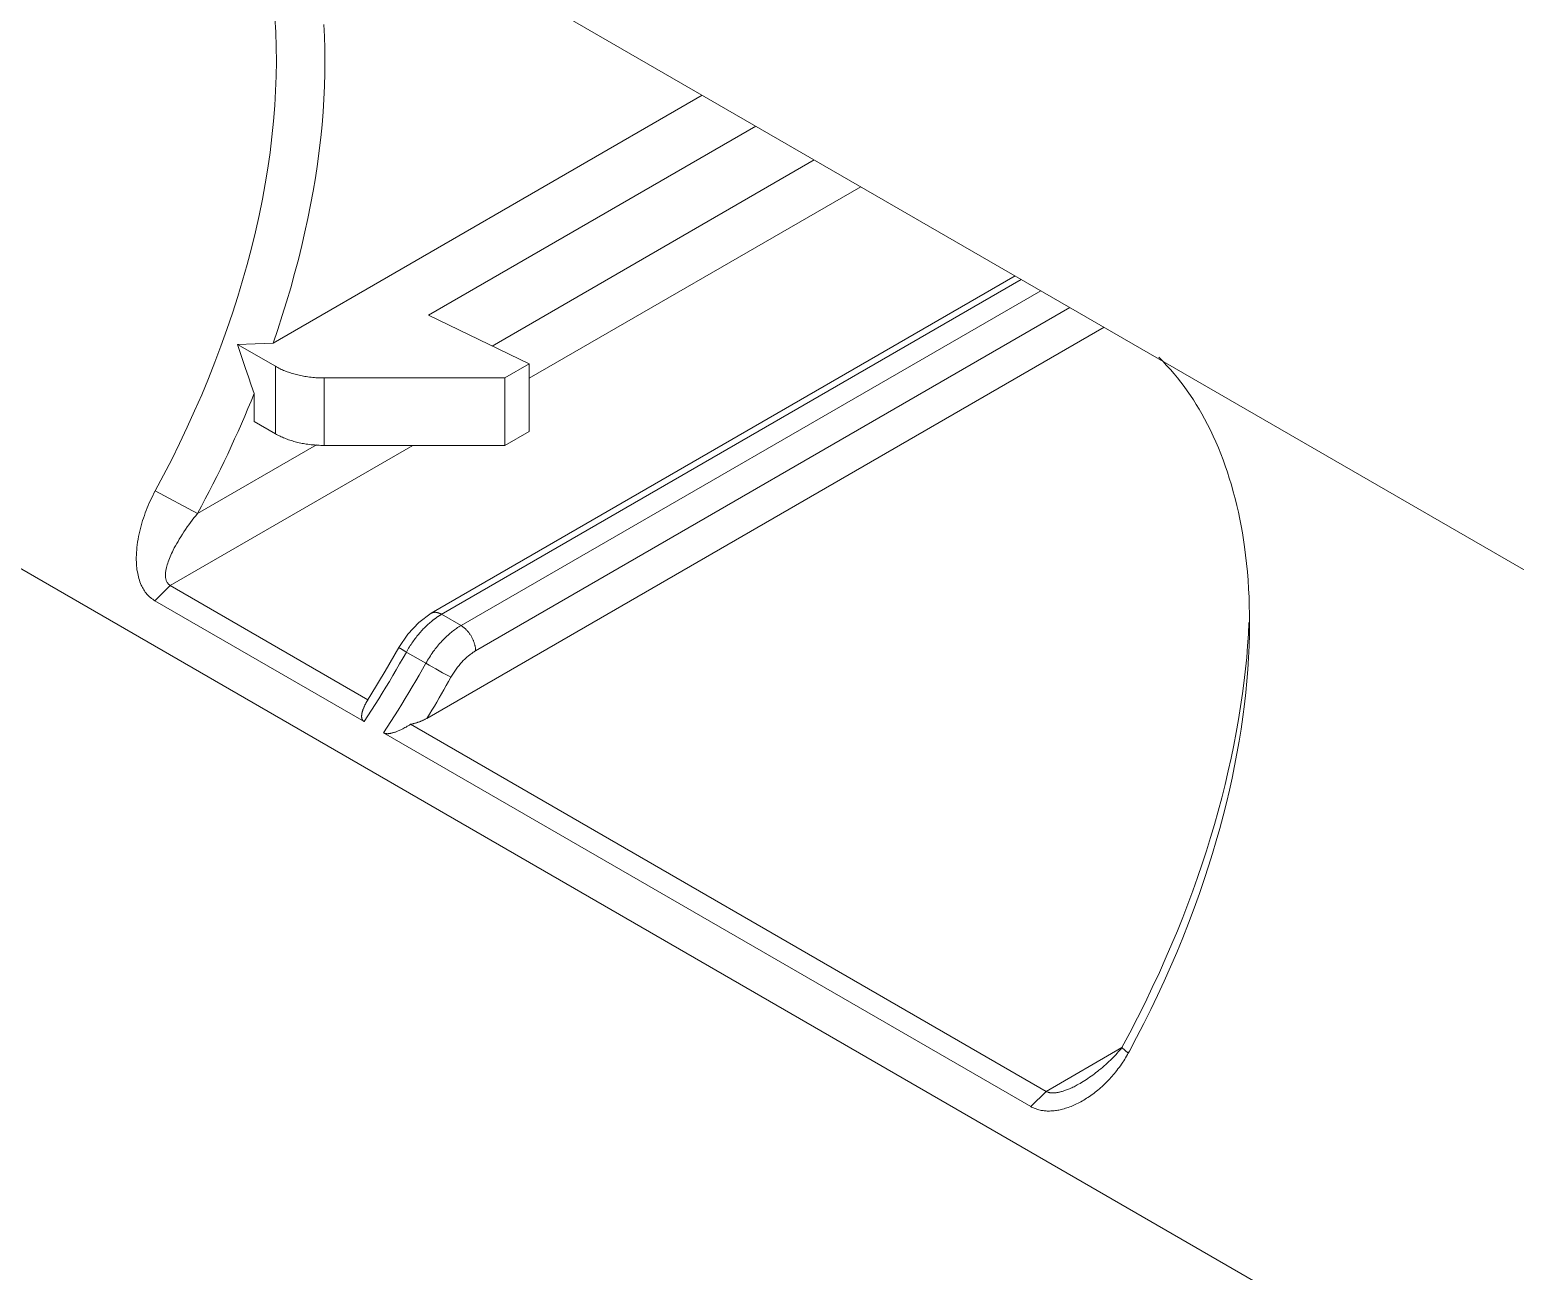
# Model space of a CAD drawing. Header units: inches. Extents: x 67578 to 72421, y -34894 to -31675.
# Drawn here: x 70241.16 to 70275.51, y -33261.54 to -33232.84 of the extents above; entities that cross this region are included whole.
import ezdxf

# ---------------------------------------------------------------- set-up
doc = ezdxf.new("R2010")
doc.units = ezdxf.units.IN
doc.header["$MEASUREMENT"] = 0

# ---------------------------------------------------------------- blocks, each defined once
blk = doc.blocks.new('ET200S')
at = {"lineweight": 0}
for p, q in [((53.842, 57.72), (0.026, 88.789)), ((43.528, 51.078), (0.026, 76.193)), ((30.473, 71.211), (24.236, 67.61)), ((31.251, 70.762), (26.496, 68.017)), ((32.1, 70.272), (27.419, 67.569)), ((27.957, 67.1), (32.775, 69.882)), ((35.021, 68.586), (26.534, 63.686)), ((35.109, 68.535), (26.678, 63.668)), ((35.391, 68.372), (26.967, 63.508)), ((26.496, 68.017), (27.957, 67.309)), ((35.816, 68.127), (27.179, 63.141)), ((36.311, 67.841), (26.471, 62.16)), ((24.27, 67.274), (23.718, 67.592)), ((24.27, 66.294), (24.27, 67.274)), ((27.957, 67.309), (27.603, 67.105)), ((27.957, 67.309), (27.957, 66.329)), ((24.977, 66.125), (24.977, 67.105)), ((27.603, 67.105), (24.977, 67.105)), ((27.603, 67.105), (27.603, 66.125)), ((23.962, 66.881), (23.962, 66.472)), ((24.27, 66.294), (23.962, 66.472)), ((27.957, 66.329), (27.603, 66.125)), ((22.742, 64.089), (26.267, 66.125)), ((23.137, 65.134), (24.867, 66.133)), ((27.603, 66.125), (24.977, 66.125)), ((23.137, 65.134), (22.522, 65.463)), ((22.742, 64.089), (22.518, 63.869)), ((22.742, 64.089), (25.614, 62.431)), ((22.518, 63.869), (25.559, 62.113)), ((26.352, 63.553), (26.194, 63.384)), ((26.534, 63.686), (26.352, 63.553)), ((26.684, 63.671), (26.967, 63.508)), ((26.194, 63.384), (26.064, 63.189)), ((26.064, 63.189), (25.865, 62.843)), ((26.08, 63.177), (26.078, 63.179)), ((26.083, 63.176), (26.08, 63.177)), ((26.088, 63.173), (26.083, 63.176)), ((26.111, 63.16), (26.088, 63.173)), ((26.156, 63.133), (26.135, 63.145)), ((26.456, 62.96), (26.156, 63.133)), ((25.865, 62.843), (25.657, 62.501)), ((25.657, 62.501), (25.619, 62.439)), ((26.233, 62.073), (35.47, 56.741)), ((25.842, 61.95), (35.246, 56.52)), ((35.47, 56.741), (36.572, 57.377)), ((36.572, 57.377), (36.664, 57.298)), ((36.664, 57.298), (36.679, 57.325)), ((35.47, 56.741), (35.246, 56.52))]:
    blk.add_line(p, q, dxfattribs=at)
for points in [[(22.522, 65.463), (22.644, 65.692), (22.762, 65.922), (22.877, 66.154), (22.988, 66.389), (23.095, 66.625), (23.198, 66.862), (23.296, 67.096), (23.389, 67.332), (23.478, 67.569), (23.564, 67.807), (23.645, 68.047), (23.722, 68.288), (23.792, 68.521), (23.858, 68.755), (23.92, 68.99), (23.978, 69.226), (24.031, 69.463), (24.08, 69.702), (24.121, 69.927), (24.158, 70.154), (24.191, 70.381), (24.219, 70.608), (24.242, 70.836), (24.261, 71.065), (24.273, 71.277), (24.281, 71.49), (24.283, 71.703), (24.281, 71.916), (24.274, 72.128), (24.261, 72.341)], [(24.975, 72.24), (24.984, 72.067), (24.989, 71.893), (24.99, 71.72), (24.989, 71.532), (24.983, 71.345), (24.974, 71.157), (24.962, 70.97), (24.947, 70.783), (24.928, 70.597), (24.906, 70.411), (24.88, 70.212), (24.85, 70.014), (24.817, 69.816), (24.78, 69.619), (24.741, 69.422), (24.699, 69.226), (24.653, 69.03), (24.603, 68.825), (24.549, 68.62), (24.492, 68.416), (24.432, 68.213), (24.369, 68.011), (24.304, 67.81), (24.236, 67.61)], [(23.718, 67.592), (23.976, 67.601), (24.236, 67.61)], [(23.718, 67.592), (23.756, 67.476), (23.795, 67.36), (23.836, 67.242), (23.876, 67.123), (23.919, 67.002), (23.962, 66.881)], [(38.426, 63.551), (38.425, 63.674), (38.422, 63.797), (38.418, 63.919), (38.412, 64.042), (38.404, 64.165), (38.394, 64.287), (38.382, 64.409), (38.368, 64.531), (38.352, 64.653), (38.337, 64.754), (38.321, 64.855), (38.303, 64.955), (38.284, 65.055), (38.263, 65.155), (38.24, 65.254), (38.216, 65.353), (38.19, 65.452), (38.162, 65.55), (38.132, 65.648), (38.104, 65.737), (38.073, 65.826), (38.041, 65.914), (38.008, 66.002), (37.973, 66.089), (37.936, 66.176), (37.897, 66.261), (37.857, 66.346), (37.815, 66.43), (37.771, 66.513), (37.732, 66.582), (37.693, 66.651), (37.652, 66.718), (37.609, 66.785), (37.566, 66.851), (37.521, 66.916), (37.475, 66.98), (37.427, 67.044), (37.378, 67.106), (37.328, 67.167), (37.276, 67.227), (37.221, 67.287), (37.165, 67.347), (37.107, 67.405)], [(24.27, 67.274), (24.286, 67.264), (24.303, 67.255), (24.32, 67.247), (24.337, 67.238), (24.354, 67.23), (24.371, 67.223), (24.388, 67.215), (24.406, 67.208), (24.424, 67.201), (24.441, 67.194), (24.459, 67.188), (24.477, 67.182), (24.497, 67.176), (24.517, 67.169), (24.536, 67.164), (24.556, 67.158), (24.576, 67.153), (24.596, 67.148), (24.617, 67.143), (24.637, 67.139), (24.657, 67.135), (24.677, 67.131), (24.698, 67.128), (24.718, 67.124), (24.742, 67.121), (24.765, 67.118), (24.788, 67.115), (24.812, 67.113), (24.836, 67.11), (24.859, 67.109), (24.883, 67.107), (24.906, 67.106), (24.93, 67.105), (24.953, 67.105), (24.977, 67.105)], [(23.962, 66.881), (23.916, 66.77), (23.87, 66.659), (23.823, 66.548), (23.775, 66.438), (23.727, 66.328), (23.677, 66.218), (23.627, 66.109), (23.576, 66), (23.524, 65.89), (23.471, 65.781), (23.417, 65.672), (23.362, 65.564), (23.307, 65.456), (23.251, 65.348), (23.194, 65.241), (23.137, 65.134)], [(24.977, 66.125), (24.953, 66.125), (24.93, 66.125), (24.906, 66.126), (24.883, 66.127), (24.859, 66.129), (24.836, 66.131), (24.812, 66.133), (24.788, 66.135), (24.765, 66.138), (24.742, 66.141), (24.718, 66.144), (24.698, 66.148), (24.677, 66.151), (24.657, 66.155), (24.637, 66.159), (24.617, 66.164), (24.596, 66.168), (24.576, 66.173), (24.556, 66.178), (24.536, 66.184), (24.517, 66.19), (24.497, 66.196), (24.477, 66.202), (24.459, 66.208), (24.441, 66.215), (24.424, 66.221), (24.406, 66.228), (24.388, 66.235), (24.371, 66.243), (24.354, 66.251), (24.337, 66.259), (24.32, 66.267), (24.303, 66.276), (24.286, 66.285), (24.27, 66.294)], [(22.522, 65.463), (22.504, 65.429), (22.486, 65.394), (22.469, 65.359), (22.452, 65.324), (22.436, 65.289), (22.421, 65.253), (22.406, 65.217), (22.392, 65.181), (22.378, 65.144), (22.365, 65.107), (22.352, 65.07), (22.34, 65.033), (22.329, 64.996), (22.318, 64.958), (22.308, 64.92), (22.299, 64.881), (22.29, 64.841), (22.281, 64.801), (22.274, 64.761), (22.267, 64.721), (22.262, 64.681), (22.257, 64.644), (22.254, 64.607), (22.251, 64.571), (22.249, 64.534), (22.248, 64.497), (22.248, 64.46), (22.249, 64.432), (22.25, 64.403), (22.252, 64.375), (22.255, 64.347), (22.258, 64.318), (22.263, 64.29), (22.268, 64.262), (22.273, 64.238), (22.279, 64.214), (22.285, 64.19), (22.293, 64.166), (22.301, 64.142), (22.31, 64.119), (22.32, 64.096), (22.328, 64.078), (22.337, 64.061), (22.346, 64.044), (22.356, 64.027), (22.367, 64.011), (22.378, 63.995), (22.39, 63.979), (22.403, 63.964), (22.415, 63.95), (22.429, 63.937), (22.442, 63.924), (22.457, 63.912), (22.471, 63.9), (22.486, 63.889), (22.502, 63.878), (22.518, 63.869)], [(23.137, 65.134), (23.111, 65.102), (23.086, 65.071), (23.061, 65.038), (23.036, 65.006), (23.012, 64.973), (22.988, 64.94), (22.964, 64.905), (22.94, 64.87), (22.917, 64.835), (22.895, 64.799), (22.872, 64.763), (22.854, 64.731), (22.835, 64.699), (22.818, 64.667), (22.8, 64.635), (22.784, 64.602), (22.772, 64.578), (22.761, 64.554), (22.75, 64.53), (22.739, 64.505), (22.729, 64.48), (22.719, 64.456), (22.712, 64.435), (22.705, 64.413), (22.698, 64.392), (22.692, 64.37), (22.686, 64.349), (22.681, 64.327), (22.679, 64.312), (22.676, 64.297), (22.674, 64.282), (22.673, 64.267), (22.672, 64.252), (22.671, 64.237), (22.672, 64.222), (22.673, 64.211), (22.674, 64.201), (22.675, 64.191), (22.677, 64.181), (22.68, 64.171), (22.683, 64.161), (22.687, 64.151), (22.692, 64.142), (22.696, 64.135), (22.7, 64.128), (22.705, 64.122), (22.71, 64.115), (22.716, 64.109), (22.722, 64.104), (22.728, 64.098), (22.735, 64.094), (22.742, 64.089)], [(26.684, 63.671), (26.681, 63.673), (26.678, 63.675), (26.675, 63.676), (26.672, 63.678), (26.669, 63.679), (26.666, 63.681), (26.663, 63.682), (26.66, 63.684), (26.656, 63.685), (26.653, 63.687), (26.65, 63.688), (26.647, 63.689), (26.644, 63.69), (26.64, 63.691), (26.637, 63.693), (26.634, 63.694), (26.63, 63.694), (26.627, 63.695), (26.624, 63.696), (26.62, 63.697), (26.617, 63.698), (26.613, 63.698), (26.61, 63.699), (26.606, 63.699), (26.603, 63.699), (26.6, 63.7), (26.598, 63.7), (26.595, 63.7), (26.592, 63.7), (26.59, 63.7), (26.587, 63.7), (26.584, 63.7), (26.582, 63.7), (26.579, 63.7), (26.576, 63.699), (26.574, 63.699), (26.571, 63.699), (26.569, 63.698), (26.566, 63.698), (26.563, 63.697), (26.561, 63.697), (26.558, 63.696), (26.556, 63.695), (26.553, 63.694), (26.551, 63.694), (26.548, 63.693), (26.546, 63.692), (26.543, 63.691), (26.541, 63.69), (26.539, 63.689), (26.536, 63.687), (26.534, 63.686)], [(26.546, 63.576), (26.531, 63.563), (26.516, 63.551), (26.502, 63.538), (26.487, 63.526), (26.473, 63.512), (26.459, 63.499), (26.446, 63.486), (26.432, 63.472), (26.419, 63.458), (26.405, 63.444), (26.392, 63.429), (26.378, 63.414), (26.365, 63.399), (26.352, 63.384), (26.339, 63.368), (26.326, 63.352), (26.314, 63.336), (26.301, 63.32), (26.289, 63.304), (26.277, 63.288), (26.265, 63.27), (26.252, 63.252), (26.24, 63.234), (26.228, 63.216), (26.217, 63.198), (26.205, 63.179), (26.194, 63.161), (26.183, 63.142), (26.173, 63.123)], [(26.967, 63.508), (26.95, 63.498), (26.934, 63.488), (26.918, 63.478), (26.902, 63.467), (26.886, 63.456), (26.871, 63.445), (26.855, 63.433), (26.84, 63.421), (26.825, 63.409), (26.809, 63.396), (26.793, 63.383), (26.778, 63.369), (26.762, 63.355), (26.747, 63.341), (26.732, 63.326), (26.718, 63.311), (26.703, 63.297), (26.689, 63.282), (26.672, 63.263), (26.656, 63.245), (26.64, 63.226), (26.624, 63.208), (26.609, 63.188), (26.593, 63.169), (26.579, 63.15), (26.564, 63.13), (26.549, 63.109), (26.535, 63.088), (26.521, 63.068), (26.507, 63.046), (26.494, 63.025), (26.481, 63.004), (26.468, 62.982), (26.456, 62.96)], [(26.588, 63.608), (26.584, 63.605), (26.579, 63.602), (26.575, 63.599), (26.571, 63.595), (26.567, 63.592), (26.563, 63.589), (26.558, 63.586), (26.554, 63.582), (26.546, 63.576)], [(26.678, 63.668), (26.672, 63.664), (26.666, 63.66), (26.659, 63.656), (26.653, 63.653), (26.647, 63.649), (26.641, 63.645), (26.635, 63.641), (26.629, 63.637), (26.623, 63.633), (26.617, 63.629), (26.611, 63.625), (26.605, 63.621), (26.6, 63.617), (26.594, 63.612), (26.588, 63.608)], [(27.179, 63.141), (27.179, 63.149), (27.179, 63.157), (27.178, 63.165), (27.177, 63.173), (27.177, 63.181), (27.175, 63.189), (27.174, 63.197), (27.173, 63.204), (27.171, 63.212), (27.169, 63.22), (27.167, 63.228), (27.165, 63.236), (27.163, 63.244), (27.16, 63.253), (27.157, 63.262), (27.154, 63.271), (27.15, 63.28), (27.147, 63.289), (27.143, 63.298), (27.139, 63.307), (27.135, 63.316), (27.131, 63.324), (27.126, 63.333), (27.122, 63.341), (27.117, 63.35), (27.112, 63.358), (27.107, 63.366), (27.102, 63.374), (27.096, 63.382), (27.091, 63.39), (27.085, 63.398), (27.08, 63.406), (27.074, 63.413), (27.067, 63.421), (27.061, 63.428), (27.055, 63.435), (27.048, 63.442), (27.043, 63.448), (27.037, 63.454), (27.031, 63.46), (27.025, 63.465), (27.019, 63.47), (27.013, 63.476), (27.007, 63.481), (27, 63.486), (26.994, 63.49), (26.987, 63.495), (26.981, 63.5), (26.974, 63.504), (26.967, 63.508)], [(36.572, 57.377), (36.687, 57.593), (36.799, 57.81), (36.908, 58.028), (37.013, 58.248), (37.116, 58.47), (37.215, 58.693), (37.297, 58.883), (37.377, 59.074), (37.454, 59.267), (37.528, 59.46), (37.6, 59.654), (37.67, 59.849), (37.736, 60.045), (37.799, 60.236), (37.858, 60.427), (37.915, 60.619), (37.97, 60.812), (38.022, 61.006), (38.071, 61.201), (38.117, 61.396), (38.158, 61.582), (38.197, 61.768), (38.233, 61.956), (38.266, 62.143), (38.296, 62.332), (38.324, 62.52), (38.348, 62.709), (38.367, 62.877), (38.384, 63.046), (38.397, 63.214), (38.409, 63.383), (38.417, 63.552)], [(36.679, 57.325), (36.785, 57.525), (36.889, 57.727), (36.99, 57.93), (37.088, 58.135), (37.184, 58.341), (37.276, 58.548), (37.367, 58.759), (37.454, 58.972), (37.538, 59.185), (37.619, 59.4), (37.697, 59.616), (37.771, 59.833), (37.83, 60.014), (37.887, 60.196), (37.941, 60.379), (37.993, 60.562), (38.042, 60.746), (38.089, 60.931), (38.133, 61.116), (38.172, 61.293), (38.209, 61.47), (38.243, 61.648), (38.274, 61.826), (38.303, 62.005), (38.329, 62.184), (38.352, 62.364), (38.371, 62.533), (38.387, 62.702), (38.401, 62.871), (38.412, 63.041), (38.419, 63.211), (38.424, 63.381), (38.426, 63.551)], [(26.173, 63.123), (26.124, 63.037), (26.075, 62.952), (26.026, 62.866), (25.976, 62.781), (25.926, 62.697), (25.875, 62.612), (25.823, 62.528), (25.771, 62.444), (25.719, 62.361), (25.666, 62.278), (25.613, 62.195), (25.559, 62.113)], [(26.078, 63.179), (26.075, 63.181), (26.074, 63.181), (26.073, 63.182), (26.073, 63.182), (26.072, 63.183), (26.071, 63.183), (26.071, 63.184), (26.07, 63.184), (26.069, 63.184), (26.069, 63.185), (26.069, 63.185), (26.068, 63.185), (26.068, 63.185), (26.068, 63.186), (26.068, 63.186), (26.068, 63.186), (26.068, 63.186), (26.068, 63.186), (26.068, 63.186)], [(26.135, 63.145), (26.124, 63.152), (26.122, 63.153), (26.12, 63.154), (26.117, 63.156), (26.115, 63.157), (26.113, 63.158), (26.111, 63.16)], [(27.179, 63.141), (27.168, 63.134), (27.156, 63.127), (27.145, 63.119), (27.134, 63.112), (27.123, 63.104), (27.112, 63.096), (27.101, 63.088), (27.09, 63.08), (27.08, 63.071), (27.069, 63.062), (27.057, 63.053), (27.047, 63.043), (27.036, 63.033), (27.025, 63.023), (27.015, 63.013), (27.005, 63.003), (26.994, 62.993), (26.984, 62.982), (26.973, 62.969), (26.961, 62.957), (26.95, 62.944), (26.939, 62.93), (26.928, 62.917), (26.918, 62.903), (26.907, 62.89), (26.897, 62.876), (26.887, 62.862), (26.877, 62.847), (26.867, 62.832), (26.857, 62.817), (26.848, 62.803), (26.839, 62.787), (26.83, 62.772), (26.821, 62.757)], [(25.842, 61.95), (25.895, 62.032), (25.949, 62.115), (26.002, 62.198), (26.054, 62.281), (26.106, 62.365), (26.157, 62.449), (26.208, 62.533), (26.259, 62.618), (26.309, 62.703), (26.358, 62.788), (26.407, 62.874), (26.456, 62.96)], [(26.821, 62.757), (26.784, 62.777), (26.746, 62.797), (26.698, 62.823), (26.65, 62.85), (26.599, 62.878), (26.548, 62.907), (26.502, 62.933), (26.456, 62.96)], [(26.821, 62.757), (26.787, 62.697), (26.753, 62.636), (26.719, 62.576), (26.684, 62.516), (26.649, 62.457), (26.614, 62.397), (26.579, 62.338), (26.543, 62.278), (26.507, 62.219), (26.471, 62.16)], [(25.619, 62.439), (25.611, 62.426), (25.607, 62.421), (25.604, 62.416), (25.601, 62.41), (25.598, 62.405), (25.595, 62.4), (25.592, 62.395), (25.589, 62.389), (25.587, 62.384), (25.584, 62.379), (25.581, 62.373), (25.578, 62.368), (25.575, 62.362)], [(25.575, 62.362), (25.571, 62.355), (25.568, 62.347), (25.564, 62.339), (25.56, 62.331), (25.557, 62.323), (25.553, 62.315), (25.55, 62.307), (25.547, 62.299), (25.544, 62.292), (25.542, 62.286), (25.54, 62.28), (25.538, 62.273), (25.536, 62.267), (25.534, 62.26), (25.532, 62.254), (25.53, 62.247), (25.528, 62.241), (25.527, 62.236), (25.526, 62.232), (25.525, 62.227), (25.525, 62.222), (25.524, 62.217), (25.523, 62.213), (25.523, 62.208), (25.522, 62.203), (25.522, 62.198), (25.522, 62.193), (25.522, 62.189), (25.522, 62.185), (25.522, 62.182), (25.522, 62.179), (25.522, 62.175), (25.523, 62.172), (25.523, 62.169), (25.524, 62.166), (25.524, 62.162), (25.525, 62.159), (25.526, 62.156), (25.527, 62.153), (25.528, 62.15), (25.529, 62.147), (25.531, 62.144), (25.532, 62.142), (25.533, 62.139), (25.534, 62.137), (25.536, 62.135), (25.537, 62.133), (25.539, 62.13), (25.541, 62.128), (25.542, 62.126), (25.544, 62.124), (25.546, 62.123), (25.548, 62.121), (25.55, 62.119), (25.552, 62.117), (25.554, 62.116), (25.556, 62.114), (25.559, 62.113)], [(25.842, 61.95), (25.845, 61.948), (25.849, 61.946), (25.853, 61.944), (25.857, 61.943), (25.861, 61.942), (25.865, 61.941), (25.869, 61.94), (25.874, 61.939), (25.878, 61.938), (25.882, 61.938), (25.888, 61.937), (25.894, 61.937), (25.9, 61.937), (25.906, 61.937), (25.913, 61.938), (25.919, 61.938), (25.925, 61.939), (25.931, 61.94), (25.94, 61.941), (25.949, 61.943), (25.958, 61.945), (25.966, 61.947), (25.975, 61.949), (25.984, 61.952), (25.994, 61.955), (26.004, 61.958), (26.013, 61.961), (26.023, 61.965), (26.032, 61.969), (26.042, 61.972), (26.054, 61.978), (26.067, 61.983), (26.079, 61.989), (26.091, 61.994), (26.104, 62), (26.12, 62.008), (26.136, 62.017), (26.152, 62.025), (26.168, 62.034), (26.184, 62.044), (26.201, 62.053), (26.217, 62.063), (26.233, 62.073)], [(26.471, 62.16), (26.464, 62.156), (26.456, 62.152), (26.448, 62.148), (26.441, 62.144), (26.433, 62.14), (26.425, 62.136), (26.418, 62.132), (26.41, 62.129), (26.402, 62.125), (26.394, 62.122), (26.385, 62.118), (26.377, 62.115), (26.368, 62.111), (26.359, 62.108), (26.35, 62.105), (26.341, 62.102), (26.332, 62.099), (26.323, 62.096), (26.314, 62.093), (26.305, 62.091), (26.296, 62.088), (26.287, 62.086), (26.278, 62.083), (26.269, 62.081), (26.261, 62.079), (26.252, 62.077), (26.243, 62.075), (26.233, 62.073)], [(35.962, 56.856), (35.985, 56.87), (36.009, 56.884), (36.032, 56.899), (36.055, 56.913), (36.077, 56.929), (36.101, 56.945), (36.124, 56.961), (36.148, 56.978), (36.171, 56.995), (36.193, 57.013), (36.216, 57.03), (36.238, 57.048), (36.263, 57.068), (36.287, 57.089), (36.311, 57.11), (36.335, 57.131), (36.358, 57.152), (36.381, 57.174), (36.404, 57.196), (36.424, 57.215), (36.443, 57.235), (36.462, 57.254), (36.481, 57.274), (36.5, 57.294), (36.518, 57.315), (36.536, 57.335), (36.554, 57.356), (36.572, 57.377)], [(36.12, 56.682), (36.141, 56.697), (36.162, 56.712), (36.183, 56.728), (36.203, 56.744), (36.223, 56.76), (36.243, 56.777), (36.262, 56.794), (36.282, 56.811), (36.301, 56.829), (36.32, 56.847), (36.339, 56.865), (36.357, 56.884), (36.376, 56.903), (36.394, 56.922), (36.411, 56.941), (36.429, 56.961), (36.446, 56.981), (36.463, 57.001), (36.48, 57.022), (36.496, 57.042), (36.514, 57.066), (36.532, 57.089), (36.549, 57.114), (36.566, 57.138), (36.583, 57.163), (36.597, 57.185), (36.611, 57.207), (36.625, 57.229), (36.639, 57.252), (36.652, 57.275), (36.664, 57.298)], [(35.47, 56.741), (35.475, 56.738), (35.481, 56.735), (35.487, 56.733), (35.493, 56.73), (35.499, 56.728), (35.505, 56.726), (35.511, 56.725), (35.517, 56.723), (35.524, 56.722), (35.53, 56.721), (35.537, 56.72), (35.543, 56.72), (35.549, 56.719), (35.559, 56.718), (35.568, 56.718), (35.578, 56.718), (35.587, 56.719), (35.597, 56.719), (35.606, 56.72), (35.615, 56.721), (35.625, 56.723), (35.634, 56.724), (35.643, 56.726), (35.653, 56.728), (35.665, 56.731), (35.678, 56.734), (35.691, 56.737), (35.704, 56.741), (35.716, 56.744), (35.729, 56.748), (35.741, 56.753), (35.753, 56.757), (35.766, 56.761), (35.778, 56.766), (35.794, 56.773), (35.811, 56.78), (35.827, 56.787), (35.843, 56.794), (35.859, 56.802), (35.875, 56.809), (35.891, 56.817), (35.906, 56.826), (35.922, 56.834), (35.942, 56.845), (35.962, 56.856)], [(35.246, 56.52), (35.259, 56.513), (35.271, 56.507), (35.284, 56.501), (35.297, 56.495), (35.31, 56.49), (35.323, 56.485), (35.337, 56.48), (35.351, 56.476), (35.366, 56.472), (35.381, 56.469), (35.396, 56.465), (35.411, 56.463), (35.426, 56.461), (35.441, 56.459), (35.457, 56.457), (35.472, 56.456), (35.487, 56.455), (35.503, 56.455), (35.52, 56.455), (35.537, 56.456), (35.554, 56.457), (35.571, 56.458), (35.588, 56.46), (35.605, 56.462), (35.622, 56.464), (35.638, 56.467), (35.655, 56.47), (35.672, 56.474), (35.689, 56.478), (35.709, 56.483), (35.73, 56.489), (35.751, 56.495), (35.771, 56.501), (35.791, 56.508), (35.812, 56.515), (35.832, 56.523), (35.852, 56.531), (35.871, 56.54), (35.891, 56.549), (35.912, 56.559), (35.934, 56.569), (35.955, 56.58), (35.976, 56.591), (35.997, 56.603), (36.018, 56.615), (36.038, 56.627), (36.058, 56.64), (36.078, 56.653), (36.098, 56.666), (36.12, 56.682)]]:
    blk.add_lwpolyline(points, dxfattribs=at)

msp = doc.modelspace()

# ---------------------------------------------------------------- block references
at = {"xscale": 1.59100124616462, "yscale": 1.59100124616462, "zscale": 1.59100124616462}
msp.add_blockref('ET200S', (70208.226, -33347.652), dxfattribs=at)

doc.saveas('drawing.dxf')
